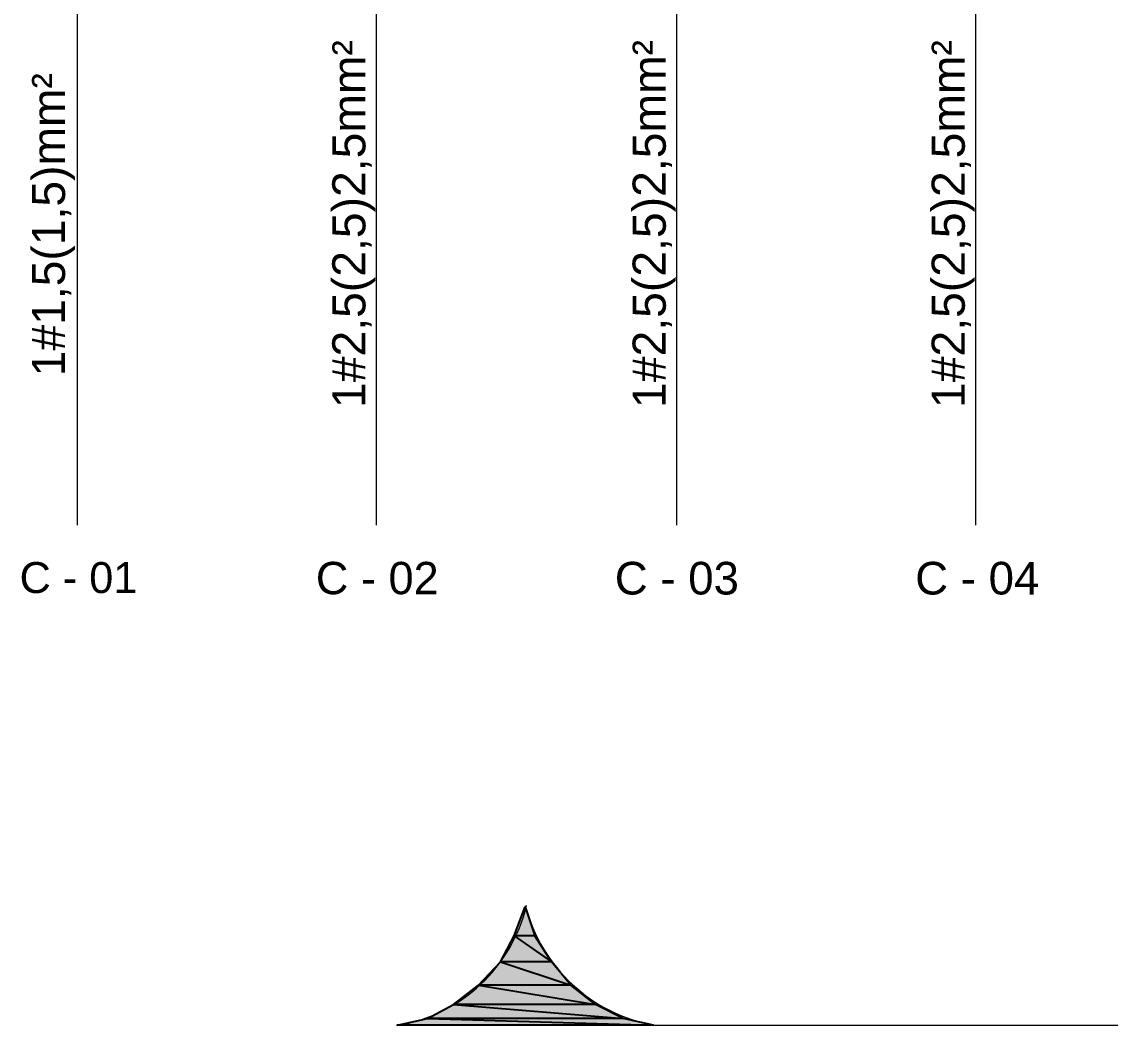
# Model space of a CAD drawing. Header units: millimetres. Extents: x -5 to 184, y -24 to 24.
# Drawn here: x 80.741 to 83.354, y -11.59 to -9.181 of the extents above; entities that cross this region are included whole.
import ezdxf

# ---------------------------------------------------------------- set-up
doc = ezdxf.new("R2010")
doc.units = ezdxf.units.MM
doc.layers.get('0').update_dxf_attribs({"lineweight": 30})
doc.styles.add('Arial0', font='arial.ttf', dxfattribs={"height": 3.14658})

msp = doc.modelspace()

# ---------------------------------------------------------------- hatches: boundary and pattern name
at = {"true_color": 0x000005}
msp.add_hatch(color=5, dxfattribs=at).paths.add_polyline_path([(81.9493, -11.3057), (81.9725, -11.3752), (81.9229, -11.3752)])
h = msp.add_hatch(color=5, dxfattribs=at)
h.paths.add_polyline_path([(81.9725, -11.3752), (81.9229, -11.3752), (82.0122, -11.438)])
h.paths.add_polyline_path([(81.9229, -11.3752), (82.0122, -11.438), (81.8898, -11.438)])
h = msp.add_hatch(color=5, dxfattribs=at)
h.paths.add_polyline_path([(82.0122, -11.438), (81.8898, -11.438), (82.0585, -11.4943)])
h.paths.add_polyline_path([(81.8898, -11.438), (82.0585, -11.4943), (81.8369, -11.4943)])
h = msp.add_hatch(color=5, dxfattribs=at)
h.paths.add_polyline_path([(82.0585, -11.4943), (81.8369, -11.4943), (82.118, -11.5406)])
h.paths.add_polyline_path([(81.8369, -11.4943), (82.118, -11.5406), (81.7773, -11.5406)])
h = msp.add_hatch(color=5, dxfattribs=at)
h.paths.add_polyline_path([(82.118, -11.5406), (81.7773, -11.5406), (82.1842, -11.5737)])
h.paths.add_polyline_path([(81.7773, -11.5406), (82.1842, -11.5737), (81.7145, -11.5737)])
h = msp.add_hatch(color=5, dxfattribs=at)
h.paths.add_polyline_path([(82.1842, -11.5737), (81.7145, -11.5737), (82.257, -11.5902)])
h.paths.add_polyline_path([(81.7145, -11.5737), (82.257, -11.5902), (81.6417, -11.5902)])

# ---------------------------------------------------------------- linework, layer by layer
at = {"color": 7, "linetype": 'Continuous', "lineweight": 9, "true_color": 0x000007}
for points in [[(80.8742, -10.3894), (80.8742, -8.7189), (80.8742, -8.7189)], [(81.5921, -10.3894), (81.5921, -8.7189), (81.5921, -8.7189)], [(82.3132, -10.3894), (82.3132, -8.7189), (82.3132, -8.7189)], [(83.031, -10.3894), (83.031, -8.7189), (83.031, -8.7189)]]:
    msp.add_lwpolyline(points, dxfattribs=at)
at = {"color": 5, "linetype": 'Continuous', "lineweight": -2, "true_color": 0x000005}
for points in [[(81.9493, -11.3057), (81.9725, -11.3752), (81.9229, -11.3752)], [(81.9229, -11.3752), (82.0122, -11.438), (81.8898, -11.438)], [(81.9725, -11.3752), (81.9229, -11.3752), (82.0122, -11.438)], [(81.8898, -11.438), (82.0585, -11.4943), (81.8369, -11.4943)], [(82.0122, -11.438), (81.8898, -11.438), (82.0585, -11.4943)], [(81.8369, -11.4943), (82.118, -11.5406), (81.7773, -11.5406)], [(82.0585, -11.4943), (81.8369, -11.4943), (82.118, -11.5406)], [(81.7773, -11.5406), (82.1842, -11.5737), (81.7145, -11.5737)], [(82.118, -11.5406), (81.7773, -11.5406), (82.1842, -11.5737)], [(81.7145, -11.5737), (82.257, -11.5902), (81.6417, -11.5902)], [(82.1842, -11.5737), (81.7145, -11.5737), (82.257, -11.5902)]]:
    msp.add_lwpolyline(points, close=True, dxfattribs=at)
at = {"color": 5, "linetype": 'Continuous', "lineweight": 9, "true_color": 0x000005}
msp.add_lwpolyline([(81.6417, -11.5902), (88.605, -11.5902), (88.605, -11.5902)], dxfattribs=at)
for points in [[(81.645, -11.5902), (81.7972, -11.5637), (81.9162, -11.4513), (81.9526, -11.3024)], [(81.9493, -11.3024), (81.989, -11.4513), (82.1081, -11.5637), (82.2603, -11.5902)]]:
    msp.add_open_spline(points, degree=3, dxfattribs=at)

# ---------------------------------------------------------------- texts
at = {"color": 7, "true_color": 0x000007, "style": 'Arial0'}
for s, height, p in [('1#2,5(2,5)2,5mm²', 0.079563, (81.5656, -10.1082)), ('1#2,5(2,5)2,5mm²', 0.079599, (82.2867, -10.1082)), ('1#2,5(2,5)2,5mm²', 0.079563, (83.0046, -10.1082)), ('1#1,5(1,5)mm²', 0.079466, (80.8445, -10.0321))]:
    msp.add_text(s, height=height, rotation=90, dxfattribs=at).set_placement(p)
for s, height, p in [('C - 01', 0.07434, (80.7353, -10.5525)), ('C - 02', 0.07757, (81.4465, -10.5553)), ('C - 03', 0.07837, (82.1643, -10.556)), ('C - 04', 0.07838, (82.8855, -10.556))]:
    msp.add_text(s, height=height, dxfattribs=at).set_placement(p)

doc.saveas('drawing.dxf')
